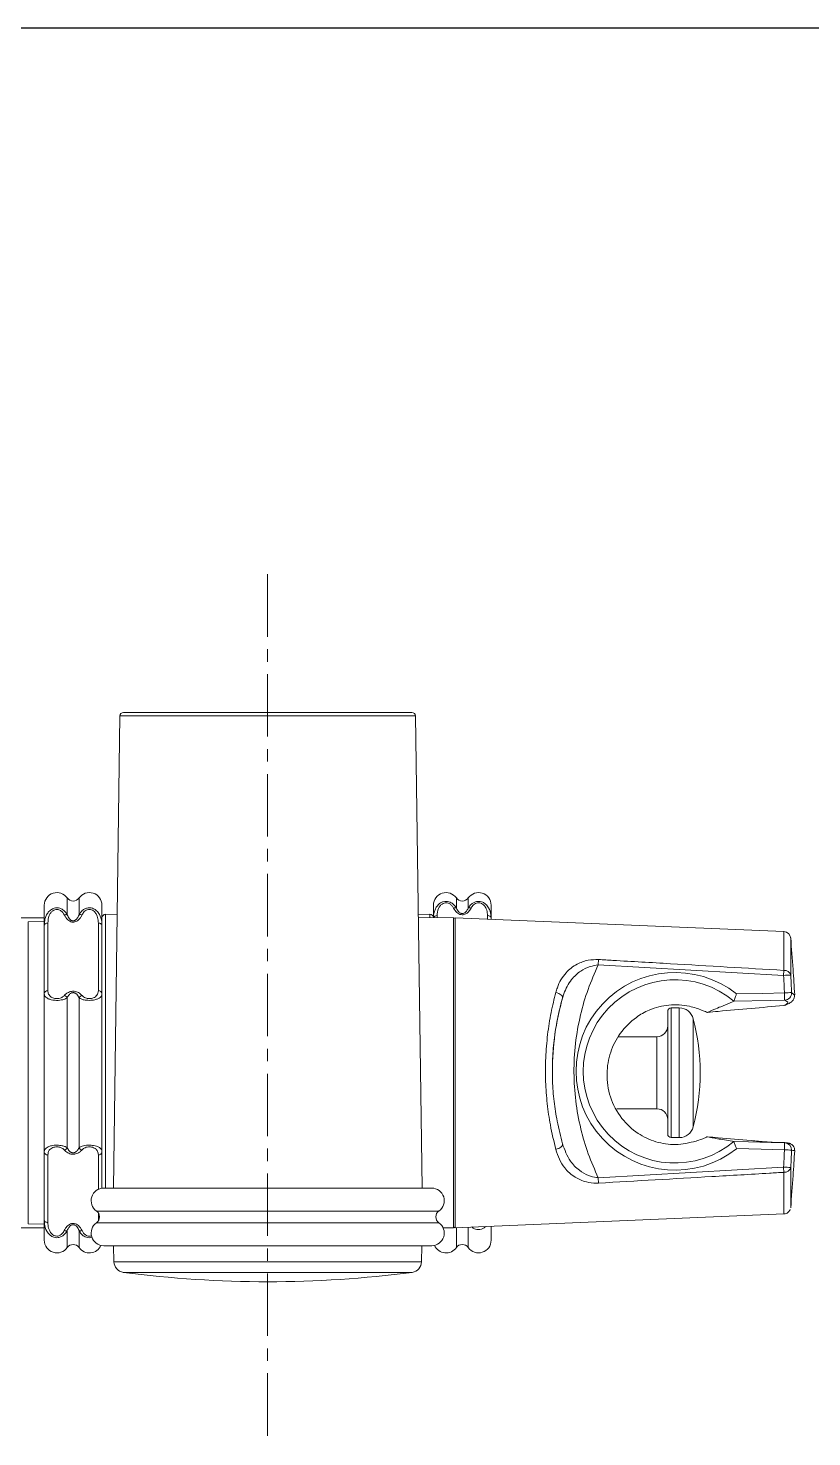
# Model space of a CAD drawing. Extents: x 36 to 784, y -97 to 961.
# Drawn here: x 313.2 to 421.9, y 765.8 to 961.3 of the extents above; entities that cross this region are included whole.
import ezdxf

# ---------------------------------------------------------------- set-up
doc = ezdxf.new("R2010")
doc.units = 0
doc.header["$LTSCALE"] = 23.1
doc.header["$MEASUREMENT"] = 0
doc.linetypes.add('CENTER', pattern=[0.6, 0.375, -0.075, 0.075, -0.075])
doc.layers.get('0').update_dxf_attribs({"linetype": 'CONTINUOUS'})

# ---------------------------------------------------------------- blocks, each defined once
blk = doc.blocks.new('A$C09C61915')
at = {"color": 7, "linetype": 'Continuous', "lineweight": 15}
for p, q in [((142.23, 96.45), (141.32, 30.93)), ((142.73, 96.94), (162.74, 96.94)), ((162.74, 96.94), (182.74, 96.94)), ((184.15, 30.93), (183.24, 96.45)), ((131.74, 68.44), (126.75, 68.44)), ((131.74, 67.44), (131.74, 70.19)), ((139.74, 67.44), (139.74, 70.19)), ((139.74, 68.47), (139.74, 68.47)), ((141.85, 68.92), (140.24, 68.93)), ((185.23, 68.93), (183.63, 68.92)), ((188.54, 68.44), (183.63, 68.49)), ((185.74, 70.19), (185.74, 68.43)), ((234.36, 66.54), (188.74, 68.44)), ((188.74, 25.44), (188.74, 68.44)), ((193.74, 70.19), (193.74, 68.43)), ((193.74, 68.43), (193.74, 68.23)), ((131.74, 67.94), (129.5, 67.9)), ((131.74, 57.91), (131.74, 67.44)), ((132.24, 67.7), (132.24, 58.33)), ((139.24, 58.33), (139.24, 67.7)), ((139.74, 67.44), (139.74, 57.91)), ((208.65, 62.65), (208.61, 61.9)), ((234.32, 60.44), (208.61, 61.9)), ((234.36, 61.15), (234.32, 60.44)), ((131.74, 35.97), (131.74, 57.91)), ((134.92, 36.54), (134.92, 57.34)), ((136.56, 36.54), (136.56, 57.34)), ((139.74, 35.97), (139.74, 57.91)), ((226.92, 56.65), (227.24, 56.78)), ((227.24, 56.78), (227.43, 56.86)), ((227.43, 56.86), (227.43, 56.86)), ((235.81, 57.77), (235.82, 57.76)), ((218.24, 38.44), (218.24, 55.44)), ((219.85, 55.94), (218.74, 55.94)), ((223.75, 55.32), (224.43, 55.61)), ((224.43, 55.61), (224.78, 55.76)), ((224.78, 55.76), (224.94, 55.82)), ((224.94, 55.82), (225.15, 55.91)), ((225.15, 55.91), (225.4, 56.02)), ((225.4, 56.02), (225.61, 56.1)), ((225.61, 56.1), (226.92, 56.65)), ((234.34, 56.27), (234.42, 56.28)), ((216.74, 51.94), (211.43, 51.94)), ((211.18, 41.94), (216.74, 41.94)), ((218.74, 37.94), (219.85, 37.94)), ((224.43, 37.92), (223.75, 38.05)), ((224.78, 37.85), (224.43, 37.92)), ((224.94, 37.82), (224.78, 37.85)), ((225.15, 37.78), (224.94, 37.82)), ((225.4, 37.74), (225.15, 37.78)), ((225.61, 37.7), (225.4, 37.74)), ((226.92, 37.48), (225.61, 37.7)), ((227.24, 37.43), (226.92, 37.48)), ((227.43, 37.4), (227.24, 37.43)), ((227.43, 37.4), (227.43, 37.4)), ((232.6, 37.28), (234.23, 37.24)), ((234.46, 37.24), (234.23, 37.24)), ((234.46, 37.24), (234.51, 37.24)), ((131.74, 26.44), (131.74, 35.97)), ((132.24, 35.54), (132.24, 26.17)), ((139.74, 35.97), (139.74, 30.92)), ((208.61, 32.38), (234.32, 33.84)), ((234.36, 33.12), (234.32, 33.84)), ((208.65, 31.63), (208.61, 32.38)), ((185.49, 30.93), (139.99, 30.93)), ((126.74, 25.44), (131.74, 25.44)), ((129.5, 25.98), (131.74, 25.94)), ((131.74, 23.69), (131.74, 26.44)), ((187.08, 25.42), (188.54, 25.43)), ((188.74, 25.44), (234.36, 27.34)), ((193.74, 25.65), (193.74, 23.69)), ((185.49, 22.94), (139.99, 22.94)), ((141.36, 22.94), (141.4, 20.7)), ((184.08, 20.7), (184.12, 22.94))]:
    blk.add_line(p, q, dxfattribs=at)
at = {"color": 8, "linetype": 'Continuous', "lineweight": 15}
for p, q in [((183.24, 96.45), (142.23, 96.45)), ((134.92, 68.85), (134.92, 71.19)), ((136.56, 68.85), (136.56, 71.19)), ((188.92, 71.19), (188.92, 69.78)), ((190.56, 71.19), (190.56, 69.78)), ((140.24, 68.93), (140.24, 30.93)), ((185.23, 68.48), (185.23, 68.93)), ((186.24, 68.74), (186.24, 68.47)), ((188.54, 25.43), (188.54, 68.44)), ((193.24, 68.25), (193.24, 68.74)), ((129.5, 67.9), (129.5, 25.98)), ((235.44, 58.06), (235.81, 57.77)), ((218.74, 37.94), (218.74, 55.94)), ((219.85, 37.94), (219.85, 55.94)), ((221.79, 39.44), (221.79, 54.44)), ((216.74, 41.94), (216.74, 51.94)), ((139.24, 30.76), (139.24, 35.54)), ((186.5, 27.75), (138.98, 27.75)), ((139.24, 26.39), (139.24, 27.49)), ((186.5, 26.12), (138.98, 26.12)), ((188.92, 25.45), (188.92, 22.68)), ((190.56, 25.51), (190.56, 22.68)), ((134.92, 22.68), (134.92, 25.03)), ((136.56, 22.68), (136.56, 25.03)), ((141.4, 20.7), (184.08, 20.7)), ((162.74, 19.24), (142.7, 19.24)), ((182.77, 19.24), (162.74, 19.24))]:
    blk.add_line(p, q, dxfattribs=at)
at = {"color": 7, "linetype": 'Continuous', "lineweight": 15, "flags": 128}
for points in [[(193.24, 68.74), (193.34, 68.74), (193.43, 68.72), (193.52, 68.69), (193.59, 68.65), (193.65, 68.61), (193.7, 68.55), (193.73, 68.49), (193.74, 68.43)], [(132.24, 67.7), (132.14, 67.7), (132.05, 67.68), (131.96, 67.66), (131.88, 67.62), (131.82, 67.58), (131.78, 67.54), (131.75, 67.49), (131.74, 67.44)], [(139.74, 67.44), (139.73, 67.49), (139.7, 67.54), (139.65, 67.58), (139.59, 67.62), (139.52, 67.66), (139.43, 67.68), (139.34, 67.7), (139.24, 67.7)], [(202.72, 58.09), (202.92, 58.04), (203.12, 57.96), (203.29, 57.86), (203.43, 57.76), (203.54, 57.64), (203.62, 57.52), (203.65, 57.4), (203.64, 57.29)], [(234.46, 57.02), (232.46, 56.97), (227.43, 56.86)], [(227.78, 57.88), (231.46, 57.96), (234.44, 58.03)], [(202.72, 36.3), (202.92, 36.36), (203.12, 36.43), (203.29, 36.53), (203.43, 36.63), (203.54, 36.75), (203.62, 36.86), (203.65, 36.98), (203.64, 37.08)], [(234.44, 36.25), (231.23, 36.33), (227.78, 36.41)], [(132.24, 26.17), (132.14, 26.18), (132.05, 26.19), (131.96, 26.22), (131.88, 26.25), (131.82, 26.29), (131.78, 26.34), (131.75, 26.39), (131.74, 26.44)]]:
    blk.add_lwpolyline(points, dxfattribs=at)
at = {"color": 8, "linetype": 'Continuous', "lineweight": 15, "flags": 128}
blk.add_lwpolyline([(227.43, 37.4), (229.43, 37.35), (232.6, 37.28)], dxfattribs=at)
at = {"color": 7, "linetype": 'Continuous', "lineweight": 15}
for centre, radius, start, end in [((142.73, 96.44), 0.5, 90, 179.2043), ((182.74, 96.44), 0.5, 0.7957, 90), ((133.49, 70.19), 1.75, 35.0968, 180), ((135.74, 71.77), 1, 215.0968, 324.9032), ((137.99, 70.19), 1.75, 0, 144.9032), ((187.49, 70.19), 1.75, 35.0968, 180), ((189.74, 71.77), 1, 215.0968, 324.9032), ((191.99, 70.19), 1.75, 0, 144.9032), ((134.73, 68.37), 0.516, 68.2987, 115.0275), ((136.75, 68.37), 0.516, 64.9718, 111.702), ((140.24, 68.43), 0.5, 89.42, 180), ((185.24, 68.43), 0.5, 4.5234, 90.58), ((188.7, 69.39), 0.451, 60.2887, 114.2757), ((188.54, 68.24), 0.2, 0, 89.42), ((190.78, 69.39), 0.451, 65.7255, 119.7101), ((234.32, 65.54), 1, 0.0129, 86.6969), ((219.24, 47.14), 13.72, 51.4995, 308.5005), ((234.43, 60.24), 0.911, 15.1676, 94.7892), ((219.24, 47.13), 12.72, 49.9037, 310.0963), ((235.6, 41.12), 19.37, 90.8497, 93.8025), ((132.2, 57.87), 0.466, 85.6244, 174.8248), ((134.39, 57.06), 0.602, 27.5036, 78.0162), ((137.09, 57.06), 0.602, 101.9827, 152.4984), ((139.27, 57.87), 0.466, 5.1748, 94.376), ((239.23, 47.19), 36.99, 164.1499, 179.9999), ((235.61, 38.52), 19.54, 90.5063, 93.4318), ((-542.68, 39.92), 777.33, 1.26001, 1.33476), ((234.44, 58.02), 1, 271.4562, 2.7326), ((218.74, 55.44), 0.5, 90, 180), ((219.85, 53.94), 2, 14.4775, 90), ((216.74, 53.44), 1.5, 270, 0), ((192.74, 46.94), 30, 345.5225, 14.4775), ((216.74, 40.44), 1.5, 0, 90), ((219.85, 39.94), 2, 270, 345.5225), ((218.74, 38.44), 0.5, 180, 270), ((999.85, 18.91), 765.6, 178.62794, 178.70169), ((234.44, 36.24), 1, 86.17, 88.6838), ((132.2, 36.01), 0.466, 185.1752, 274.3756), ((134.39, 36.81), 0.602, 281.9838, 332.4964), ((137.09, 36.81), 0.602, 207.5016, 258.0173), ((139.27, 36.01), 0.466, 265.624, 354.8252), ((233.73, 16.63), 19.63, 85.0025, 87.9184), ((233.49, 14.39), 19.47, 84.6264, 87.5679), ((234.44, 34.03), 0.908, 264.7392, 343.7815), ((139.99, 29.18), 1.75, 90, 234.8078), ((185.49, 29.18), 1.75, 305.1922, 90), ((138.4, 26.94), 1, 305.1922, 54.8078), ((187.07, 26.94), 1, 125.1922, 234.8078), ((139.99, 24.69), 1.75, 125.1922, 270), ((185.49, 24.69), 1.75, 270, 54.8078), ((188.54, 25.63), 0.2, 270.58, 0), ((133.49, 23.69), 1.75, 180, 324.9032), ((134.73, 25.51), 0.516, 244.9725, 291.7013), ((136.75, 25.51), 0.516, 248.298, 295.0282), ((191.99, 23.69), 1.75, 215.0968, 0), ((135.74, 22.11), 1, 35.0968, 144.9032), ((137.99, 23.69), 1.75, 215.0968, 336.2731), ((187.49, 23.69), 1.75, 203.7269, 324.9032), ((189.74, 22.11), 1, 35.0968, 144.9032), ((142.9, 20.73), 1.5, 181, 262.566), ((182.58, 20.73), 1.5, 277.434, 359), ((162.74, 172.77), 154.83, 262.566, 270), ((162.74, 172.77), 154.83, 270, 277.434)]:
    blk.add_arc(centre, radius, start, end, dxfattribs=at)
at = {"color": 8, "linetype": 'Continuous', "lineweight": 15}
for centre, radius, start, end in [((186.17, 68.28), 0.466, 81.2332, 155.8861), ((234.44, 36.24), 0.999, 357.2404, 86.1246)]:
    blk.add_arc(centre, radius, start, end, dxfattribs=at)
at = {"color": 7, "linetype": 'Continuous', "lineweight": 15}
for points, knots in [([(185.74, 68.43), (185.75, 68.69), (185.78, 69.12), (185.99, 69.69), (186.27, 70.15), (186.65, 70.49), (187.09, 70.69), (187.5, 70.74), (187.89, 70.68), (188.28, 70.51), (188.65, 70.21), (188.83, 69.93), (188.92, 69.78)], [0, 0, 0, 0, 0.166394, 0.273416, 0.380566, 0.494539, 0.572503, 0.653725, 0.724553, 0.793326, 0.896976, 1, 1, 1, 1]), ([(188.51, 69.8), (188.45, 69.91), (188.32, 70.13), (188.06, 70.36), (187.78, 70.49), (187.5, 70.54), (187.2, 70.5), (186.88, 70.34), (186.61, 70.08), (186.3, 69.53), (186.26, 69.08), (186.24, 68.74)], [0, 0, 0, 0, 0.105478, 0.206471, 0.270461, 0.334596, 0.408043, 0.480728, 0.59258, 0.703208, 1, 1, 1, 1]), ([(190.56, 69.78), (190.69, 69.99), (190.9, 70.31), (191.37, 70.61), (191.8, 70.73), (192.22, 70.72), (192.63, 70.6), (193.05, 70.32), (193.5, 69.75), (193.71, 69.07), (193.73, 68.59), (193.74, 68.43)], [0, 0, 0, 0, 0.14724, 0.231756, 0.321252, 0.398791, 0.466842, 0.559868, 0.691121, 0.899645, 1, 1, 1, 1]), ([(193.24, 68.74), (193.23, 68.87), (193.22, 69.24), (193.07, 69.76), (192.76, 70.21), (192.45, 70.43), (192.16, 70.52), (191.85, 70.53), (191.54, 70.44), (191.2, 70.2), (191.06, 69.96), (190.97, 69.8)], [0, 0, 0, 0, 0.111115, 0.334727, 0.467379, 0.556184, 0.618558, 0.68835, 0.770183, 0.850901, 1, 1, 1, 1]), ([(131.74, 67.44), (131.75, 67.71), (131.78, 68.15), (131.99, 68.75), (132.27, 69.23), (132.65, 69.59), (133.09, 69.79), (133.5, 69.85), (133.89, 69.79), (134.28, 69.61), (134.65, 69.3), (134.83, 69), (134.92, 68.85)], [0, 0, 0, 0, 0.166395, 0.273415, 0.380565, 0.49454, 0.572504, 0.653725, 0.724554, 0.793324, 0.896975, 1, 1, 1, 1]), ([(134.51, 68.84), (134.45, 68.96), (134.32, 69.18), (134.06, 69.43), (133.78, 69.57), (133.5, 69.62), (133.2, 69.58), (132.88, 69.41), (132.61, 69.13), (132.3, 68.55), (132.26, 68.06), (132.24, 67.7)], [0, 0, 0, 0, 0.105479, 0.206472, 0.270461, 0.334597, 0.408044, 0.480727, 0.592579, 0.70321, 1, 1, 1, 1]), ([(136.97, 68.84), (136.91, 68.73), (136.76, 68.45), (136.47, 68.12), (136.13, 67.91), (135.84, 67.83), (135.54, 67.84), (135.25, 67.96), (134.84, 68.26), (134.65, 68.59), (134.51, 68.84)], [0, 0, 0, 0, 0.116832, 0.294725, 0.4011, 0.473481, 0.546062, 0.642878, 0.738424, 1, 1, 1, 1]), ([(134.92, 68.85), (135.01, 68.65), (135.13, 68.39), (135.38, 68.14), (135.52, 68.06), (135.64, 68.02), (135.73, 68.01), (135.84, 68.02), (135.91, 68.04), (136.04, 68.11), (136.24, 68.27), (136.42, 68.54), (136.52, 68.76), (136.56, 68.85)], [0, 0, 0, 0, 0.281594, 0.375693, 0.42951, 0.462074, 0.506103, 0.522145, 0.574817, 0.584196, 0.685163, 0.871941, 1, 1, 1, 1]), ([(136.56, 68.85), (136.69, 69.06), (136.9, 69.4), (137.37, 69.71), (137.8, 69.84), (138.22, 69.83), (138.63, 69.7), (139.05, 69.41), (139.5, 68.81), (139.71, 68.1), (139.73, 67.6), (139.74, 67.44)], [0, 0, 0, 0, 0.147241, 0.231756, 0.32125, 0.398791, 0.46684, 0.559867, 0.69112, 0.899644, 1, 1, 1, 1]), ([(139.24, 67.7), (139.23, 67.83), (139.22, 68.23), (139.07, 68.79), (138.76, 69.27), (138.45, 69.5), (138.16, 69.6), (137.85, 69.62), (137.54, 69.51), (137.2, 69.26), (137.06, 69), (136.97, 68.84)], [0, 0, 0, 0, 0.111113, 0.334727, 0.467379, 0.556185, 0.618559, 0.68835, 0.770184, 0.850902, 1, 1, 1, 1]), ([(190.97, 69.8), (190.91, 69.7), (190.76, 69.44), (190.47, 69.13), (190.13, 68.93), (189.84, 68.86), (189.54, 68.87), (189.25, 68.98), (188.84, 69.26), (188.65, 69.57), (188.51, 69.8)], [0, 0, 0, 0, 0.116831, 0.294728, 0.401098, 0.473481, 0.54606, 0.642878, 0.738423, 1, 1, 1, 1]), ([(188.92, 69.78), (189.01, 69.6), (189.13, 69.36), (189.38, 69.14), (189.52, 69.07), (189.64, 69.03), (189.73, 69.02), (189.84, 69.03), (189.91, 69.05), (190.04, 69.11), (190.24, 69.25), (190.42, 69.5), (190.52, 69.7), (190.56, 69.78)], [0, 0, 0, 0, 0.281594, 0.375693, 0.429512, 0.462071, 0.5061, 0.522145, 0.574819, 0.584196, 0.68516, 0.87194, 1, 1, 1, 1]), ([(235.86, 57.77), (235.79, 58.94), (235.62, 61.57), (235.42, 64.2), (235.31, 65.67)], [0, 0, 0, 0, 0.444205, 1, 1, 1, 1]), ([(235.31, 65.55), (235.31, 65.56), (235.31, 65.58), (235.31, 65.04), (235.31, 63.98), (235.31, 62.46), (235.31, 61.12), (235.31, 60.48)], [0, 0, 0, 0, 0.122968, 0.348233, 0.567149, 0.792413, 1, 1, 1, 1]), ([(202.72, 58.09), (202.79, 58.31), (203.09, 59.32), (203.91, 60.78), (205.47, 62), (207.08, 62.61), (208.17, 62.63), (208.65, 62.65)], [0, 0, 0, 0, 0.086721, 0.404945, 0.651781, 0.843727, 1, 1, 1, 1]), ([(208.65, 62.65), (209.32, 62.61), (212.64, 62.42), (221.21, 61.93), (229.12, 61.46), (234.36, 61.15)], [0, 0, 0, 0, 0.077669, 0.388346, 1, 1, 1, 1]), ([(208.61, 61.9), (208.22, 61.84), (207.33, 61.71), (206.02, 61.02), (204.71, 59.79), (203.99, 58.42), (203.71, 57.49), (203.64, 57.29)], [0, 0, 0, 0, 0.149108, 0.338591, 0.586598, 0.91081, 1, 1, 1, 1]), ([(208.61, 61.9), (208.11, 60.78), (207.12, 58.54), (206.06, 54.88), (205.37, 51.01), (205.16, 47), (205.41, 43.03), (206.1, 39.26), (207.14, 35.68), (208.12, 33.48), (208.61, 32.38)], [0, 0, 0, 0, 0.120333, 0.240777, 0.373224, 0.505912, 0.634658, 0.763457, 0.881722, 1, 1, 1, 1]), ([(234.44, 58.03), (234.43, 58.32), (234.39, 59.12), (234.34, 59.92), (234.32, 60.44)], [0, 0, 0, 0, 0.354848, 1, 1, 1, 1]), ([(235.31, 60.48), (235.34, 59.96), (235.38, 59.16), (235.42, 58.35), (235.44, 58.06)], [0, 0, 0, 0, 0.645059, 1, 1, 1, 1]), ([(134.92, 57.34), (134.79, 57.26), (134.57, 57.14), (134.1, 57.03), (133.67, 56.98), (133.25, 56.99), (132.85, 57.03), (132.43, 57.14), (131.98, 57.35), (131.76, 57.63), (131.74, 57.84), (131.74, 57.91)], [0, 0, 0, 0, 0.147245, 0.231758, 0.321252, 0.398792, 0.466843, 0.55987, 0.691121, 0.899643, 1, 1, 1, 1]), ([(132.24, 58.33), (132.24, 58.25), (132.26, 58), (132.4, 57.68), (132.72, 57.41), (133.03, 57.29), (133.32, 57.23), (133.62, 57.22), (133.93, 57.28), (134.27, 57.42), (134.42, 57.56), (134.51, 57.65)], [0, 0, 0, 0, 0.111113, 0.334726, 0.467378, 0.556186, 0.61856, 0.688351, 0.770186, 0.850904, 1, 1, 1, 1]), ([(134.51, 57.65), (134.57, 57.72), (134.71, 57.87), (135, 58.07), (135.35, 58.21), (135.64, 58.25), (135.93, 58.25), (136.23, 58.18), (136.64, 57.99), (136.83, 57.79), (136.97, 57.65)], [0, 0, 0, 0, 0.116837, 0.294729, 0.401101, 0.473482, 0.546063, 0.642876, 0.738426, 1, 1, 1, 1]), ([(136.56, 57.34), (136.47, 57.51), (136.35, 57.73), (136.09, 57.95), (135.95, 58.02), (135.84, 58.05), (135.75, 58.06), (135.64, 58.05), (135.57, 58.03), (135.43, 57.98), (135.23, 57.84), (135.05, 57.6), (134.96, 57.42), (134.92, 57.34)], [0, 0, 0, 0, 0.281594, 0.375693, 0.42951, 0.462074, 0.506101, 0.522146, 0.574818, 0.584197, 0.685167, 0.871943, 1, 1, 1, 1]), ([(139.74, 57.91), (139.72, 57.8), (139.7, 57.61), (139.49, 57.38), (139.2, 57.2), (138.82, 57.07), (138.38, 57), (137.98, 56.98), (137.59, 57), (137.2, 57.06), (136.83, 57.17), (136.65, 57.29), (136.56, 57.34)], [0, 0, 0, 0, 0.166393, 0.273414, 0.380567, 0.49454, 0.572503, 0.653725, 0.724554, 0.793322, 0.896973, 1, 1, 1, 1]), ([(136.97, 57.65), (137.03, 57.59), (137.15, 57.46), (137.42, 57.32), (137.7, 57.25), (137.98, 57.22), (138.28, 57.24), (138.59, 57.33), (138.86, 57.49), (139.17, 57.81), (139.21, 58.11), (139.24, 58.33)], [0, 0, 0, 0, 0.105479, 0.206474, 0.27046, 0.334596, 0.408044, 0.480728, 0.592583, 0.703209, 1, 1, 1, 1]), ([(202.72, 36.3), (202.45, 37.41), (201.96, 39.42), (201.5, 42.64), (201.26, 45.77), (201.28, 49.02), (201.54, 52.25), (202.03, 55.33), (202.49, 57.17), (202.72, 58.09)], [0, 0, 0, 0, 0.166596, 0.30052, 0.434402, 0.576131, 0.717882, 0.858909, 1, 1, 1, 1]), ([(227.78, 57.88), (227.78, 57.88), (227.76, 57.82), (227.7, 57.65), (227.61, 57.38), (227.52, 57.12), (227.45, 56.93), (227.44, 56.88), (227.43, 56.86)], [0, 0, 0, 0, 0.0052033, 0.1198724, 0.353947, 0.5741922, 0.7869508, 1, 1, 1, 1]), ([(234.34, 56.27), (234.62, 56.41), (235.18, 56.68), (234.7, 56.9), (234.46, 57.02)], [0, 0, 0, 0, 0.505272, 1, 1, 1, 1]), ([(234.69, 56.37), (234.75, 56.39), (234.95, 56.49), (235.23, 56.63), (235.54, 56.89), (235.82, 57.23), (235.84, 57.6), (235.84, 57.76)], [0, 0, 0, 0, 0.1645479, 0.5555602, 0.7532256, 0.8933371, 1, 1, 1, 1]), ([(222.19, 37.45), (221.24, 37.23), (219.38, 36.8), (216.54, 37.26), (213.95, 38.48), (211.7, 40.56), (210.14, 43.46), (209.65, 46.74), (210.19, 49.84), (211.59, 52.57), (213.53, 54.51), (215.85, 55.82), (218.39, 56.48), (220.67, 56.36), (221.88, 56), (222.19, 55.91)], [0, 0, 0, 0, 0.079457, 0.155387, 0.232371, 0.319945, 0.415031, 0.5051, 0.587279, 0.669519, 0.75876, 0.817229, 0.895345, 0.973686, 1, 1, 1, 1]), ([(222.19, 55.91), (222.47, 55.81), (222.86, 55.67), (223.33, 55.48), (223.57, 55.38), (223.7, 55.33), (223.74, 55.32), (223.75, 55.32), (223.75, 55.32)], [0, 0, 0, 0, 0.472838, 0.635478, 0.84507, 0.92083, 0.982051, 1, 1, 1, 1]), ([(223.75, 55.32), (224.25, 55.37), (226.27, 55.55), (229.8, 55.86), (232.83, 56.14), (234.34, 56.27)], [0, 0, 0, 0, 0.141767, 0.570886, 1, 1, 1, 1]), ([(234.42, 56.28), (234.48, 56.29), (234.58, 56.31), (234.66, 56.36), (234.69, 56.37)], [0, 0, 0, 0, 0.685855, 1, 1, 1, 1]), ([(202.27, 47.23), (202.26, 46.76), (202.24, 45.33), (202.46, 42.95), (202.9, 39.97), (203.38, 38.11), (203.64, 37.08)], [0, 0, 0, 0, 0.130741, 0.3981071, 0.6655806, 1, 1, 1, 1]), ([(223.75, 38.05), (223.75, 38.05), (223.72, 38.05), (223.61, 38), (223.37, 37.9), (222.88, 37.69), (222.45, 37.54), (222.19, 37.45)], [0, 0, 0, 0, 0.0600344, 0.1432787, 0.2861887, 0.5576527, 1, 1, 1, 1]), ([(231.85, 37.35), (231.17, 37.41), (228.97, 37.6), (226.27, 37.83), (224.25, 38.01), (223.75, 38.05)], [0, 0, 0, 0, 0.253662, 0.814663, 1, 1, 1, 1]), ([(227.78, 36.41), (227.78, 36.41), (227.76, 36.47), (227.7, 36.64), (227.61, 36.9), (227.52, 37.15), (227.45, 37.34), (227.44, 37.38), (227.43, 37.4)], [0, 0, 0, 0, 0.0052032, 0.1198731, 0.3539499, 0.574197, 0.7869545, 1, 1, 1, 1]), ([(233.22, 37.27), (233, 37.28), (232.56, 37.29), (232.09, 37.33), (231.85, 37.35)], [0, 0, 0, 0, 0.4994628, 1, 1, 1, 1]), ([(235.85, 36.12), (235.85, 36.24), (235.85, 36.5), (235.65, 36.82), (235.44, 37.01), (235.27, 37.1), (235.13, 37.15), (235, 37.18), (234.81, 37.21), (234.64, 37.23), (234.49, 37.24), (234.49, 37.24)], [0, 0, 0, 0, 0.032733, 0.071821, 0.109402, 0.156535, 0.223057, 0.332865, 0.532305, 0.995756, 1, 1, 1, 1]), ([(131.74, 35.97), (131.75, 36.08), (131.78, 36.27), (131.99, 36.5), (132.27, 36.68), (132.65, 36.8), (133.09, 36.88), (133.5, 36.9), (133.89, 36.87), (134.28, 36.81), (134.65, 36.7), (134.83, 36.59), (134.92, 36.54)], [0, 0, 0, 0, 0.166393, 0.273414, 0.380567, 0.49454, 0.572503, 0.653724, 0.724553, 0.793322, 0.896973, 1, 1, 1, 1]), ([(134.51, 36.22), (134.45, 36.29), (134.32, 36.42), (134.06, 36.55), (133.78, 36.63), (133.5, 36.66), (133.2, 36.63), (132.88, 36.54), (132.61, 36.39), (132.3, 36.06), (132.26, 35.76), (132.24, 35.54)], [0, 0, 0, 0, 0.105479, 0.206474, 0.27046, 0.334596, 0.408044, 0.480728, 0.592582, 0.703209, 1, 1, 1, 1]), ([(136.97, 36.22), (136.91, 36.16), (136.76, 36), (136.47, 35.8), (136.13, 35.67), (135.84, 35.62), (135.54, 35.63), (135.25, 35.7), (134.84, 35.89), (134.65, 36.08), (134.51, 36.22)], [0, 0, 0, 0, 0.116837, 0.294729, 0.401101, 0.473482, 0.546063, 0.642876, 0.738426, 1, 1, 1, 1]), ([(134.92, 36.54), (135.01, 36.37), (135.13, 36.14), (135.38, 35.93), (135.52, 35.86), (135.64, 35.82), (135.73, 35.82), (135.84, 35.82), (135.91, 35.84), (136.04, 35.9), (136.24, 36.04), (136.42, 36.27), (136.52, 36.46), (136.56, 36.54)], [0, 0, 0, 0, 0.281593, 0.375692, 0.429509, 0.462073, 0.506102, 0.522146, 0.574817, 0.584196, 0.685166, 0.871942, 1, 1, 1, 1]), ([(136.56, 36.54), (136.69, 36.61), (136.9, 36.74), (137.37, 36.85), (137.8, 36.89), (138.22, 36.89), (138.63, 36.84), (139.05, 36.74), (139.5, 36.52), (139.71, 36.25), (139.73, 36.03), (139.74, 35.97)], [0, 0, 0, 0, 0.147244, 0.231757, 0.321251, 0.398792, 0.466842, 0.55987, 0.691121, 0.899642, 1, 1, 1, 1]), ([(139.24, 35.54), (139.23, 35.63), (139.22, 35.87), (139.07, 36.2), (138.76, 36.47), (138.45, 36.59), (138.16, 36.65), (137.85, 36.65), (137.54, 36.6), (137.2, 36.46), (137.06, 36.32), (136.97, 36.22)], [0, 0, 0, 0, 0.111113, 0.334726, 0.467378, 0.556186, 0.61856, 0.688351, 0.770186, 0.850904, 1, 1, 1, 1]), ([(208.65, 31.63), (208.54, 31.62), (207.97, 31.6), (206.79, 31.77), (205.22, 32.44), (203.99, 33.56), (203.17, 34.91), (202.87, 35.84), (202.72, 36.3)], [0, 0, 0, 0, 0.034448, 0.18629, 0.383786, 0.6333, 0.816501, 1, 1, 1, 1]), ([(203.64, 37.08), (203.95, 36.24), (204.46, 34.84), (205.82, 33.43), (207.1, 32.69), (208.06, 32.43), (208.53, 32.39), (208.61, 32.38)], [0, 0, 0, 0, 0.373917, 0.625434, 0.821375, 0.967725, 1, 1, 1, 1]), ([(234.32, 33.84), (234.34, 34.36), (234.39, 35.16), (234.43, 35.97), (234.44, 36.25)], [0, 0, 0, 0, 0.645148, 1, 1, 1, 1]), ([(235.44, 36.19), (235.42, 35.91), (235.38, 35.1), (235.34, 34.29), (235.31, 33.77)], [0, 0, 0, 0, 0.354945, 1, 1, 1, 1]), ([(235.31, 28.21), (235.42, 29.7), (235.63, 32.33), (235.79, 34.97), (235.86, 36.11)], [0, 0, 0, 0, 0.56445, 1, 1, 1, 1]), ([(235.31, 33.77), (235.31, 32.66), (235.31, 30.87), (235.31, 29.32), (235.31, 28.42), (235.31, 28.35), (235.31, 28.32)], [0, 0, 0, 0, 0.3443211, 0.5553525, 0.7725033, 1, 1, 1, 1]), ([(234.36, 33.12), (233.69, 33.08), (230.37, 32.88), (221.8, 32.38), (213.89, 31.93), (208.65, 31.63)], [0, 0, 0, 0, 0.077669, 0.3883456, 1, 1, 1, 1]), ([(234.37, 27.35), (234.47, 27.36), (234.67, 27.38), (234.92, 27.53), (235.1, 27.7), (235.2, 27.86), (235.23, 27.95), (235.24, 27.97)], [0, 0, 0, 0, 0.268081, 0.528642, 0.745202, 0.928018, 1, 1, 1, 1]), ([(134.92, 25.03), (134.79, 24.81), (134.57, 24.48), (134.1, 24.17), (133.67, 24.04), (133.25, 24.05), (132.85, 24.18), (132.43, 24.47), (131.98, 25.06), (131.76, 25.78), (131.74, 26.28), (131.74, 26.44)], [0, 0, 0, 0, 0.147241, 0.231756, 0.321251, 0.398791, 0.466841, 0.559867, 0.691121, 0.899644, 1, 1, 1, 1]), ([(132.24, 26.17), (132.24, 26.04), (132.26, 25.65), (132.4, 25.08), (132.72, 24.61), (133.03, 24.38), (133.32, 24.27), (133.62, 24.26), (133.93, 24.37), (134.27, 24.62), (134.42, 24.87), (134.51, 25.04)], [0, 0, 0, 0, 0.111113, 0.334727, 0.467379, 0.556185, 0.618559, 0.68835, 0.770184, 0.850902, 1, 1, 1, 1]), ([(134.51, 25.04), (134.57, 25.15), (134.71, 25.42), (135, 25.76), (135.35, 25.97), (135.64, 26.05), (135.93, 26.03), (136.23, 25.92), (136.64, 25.62), (136.83, 25.28), (136.97, 25.04)], [0, 0, 0, 0, 0.116832, 0.294725, 0.4011, 0.473481, 0.546062, 0.642878, 0.738424, 1, 1, 1, 1]), ([(136.56, 25.03), (136.47, 25.22), (136.35, 25.49), (136.09, 25.74), (135.95, 25.82), (135.84, 25.85), (135.75, 25.86), (135.64, 25.85), (135.57, 25.83), (135.43, 25.77), (135.23, 25.61), (135.05, 25.34), (134.96, 25.12), (134.92, 25.03)], [0, 0, 0, 0, 0.281595, 0.375694, 0.429511, 0.462075, 0.506101, 0.522146, 0.574818, 0.584197, 0.685164, 0.871942, 1, 1, 1, 1])]:
    blk.add_open_spline(points, degree=3, knots=knots, dxfattribs=at)
at = {"color": 8, "linetype": 'Continuous', "lineweight": 15}
for points, knots in [([(234.36, 61.15), (234.36, 61.83), (234.36, 63.21), (234.36, 64.8), (234.36, 65.92), (234.36, 66.5), (234.36, 66.48), (234.36, 66.47)], [0, 0, 0, 0, 0.2076087, 0.4265485, 0.6518375, 0.8707766, 1, 1, 1, 1]), ([(203.64, 57.29), (203.42, 56.44), (202.97, 54.73), (202.5, 51.87), (202.25, 49.34), (202.27, 47.77), (202.27, 47.23)], [0, 0, 0, 0, 0.282816, 0.565466, 0.848134, 1, 1, 1, 1]), ([(235.84, 36.11), (235.85, 36.12), (235.93, 36.13), (235.67, 36.16), (235.44, 36.19)], [0, 0, 0, 0, 0.1088407, 1, 1, 1, 1]), ([(234.36, 27.39), (234.36, 27.43), (234.36, 27.5), (234.36, 28.43), (234.36, 29.72), (234.36, 31.3), (234.36, 32.51), (234.36, 33.12)], [0, 0, 0, 0, 0.227314, 0.4381775, 0.6551558, 0.8259809, 1, 1, 1, 1]), ([(192.98, 25.62), (192.91, 25.54), (192.74, 25.37), (192.38, 25.21), (191.98, 25.15), (191.59, 25.22), (191.28, 25.35), (191.14, 25.48), (191.08, 25.54)], [0, 0, 0, 0, 0.145201, 0.339156, 0.541215, 0.717418, 0.888499, 1, 1, 1, 1]), ([(138.36, 24.1), (138.23, 24.08), (137.97, 24.02), (137.59, 24.09), (137.2, 24.27), (136.83, 24.58), (136.65, 24.88), (136.56, 25.03)], [0, 0, 0, 0, 0.182935, 0.350061, 0.512331, 0.756904, 1, 1, 1, 1]), ([(136.97, 25.04), (137.03, 24.92), (137.15, 24.69), (137.42, 24.45), (137.7, 24.3), (137.98, 24.26), (138.2, 24.28), (138.3, 24.33), (138.31, 24.33)], [0, 0, 0, 0, 0.251925, 0.493137, 0.645968, 0.799149, 0.974571, 1, 1, 1, 1])]:
    blk.add_open_spline(points, degree=3, knots=knots, dxfattribs=at)

msp = doc.modelspace()

# ---------------------------------------------------------------- linework, layer by layer
at = {"color": 1, "linetype": 'CENTER', "lineweight": 0}
msp.add_line((346.4, 885.54), (346.4, 4.53), dxfattribs=at)
msp.add_lwpolyline([(35.88, -97.17), (784.32, -97.17), (784.32, 961.33), (35.88, 961.33)], close=True)

# ---------------------------------------------------------------- block references
msp.add_blockref('A$C09C61915', (183.67, 769.43))

doc.saveas('drawing.dxf')
